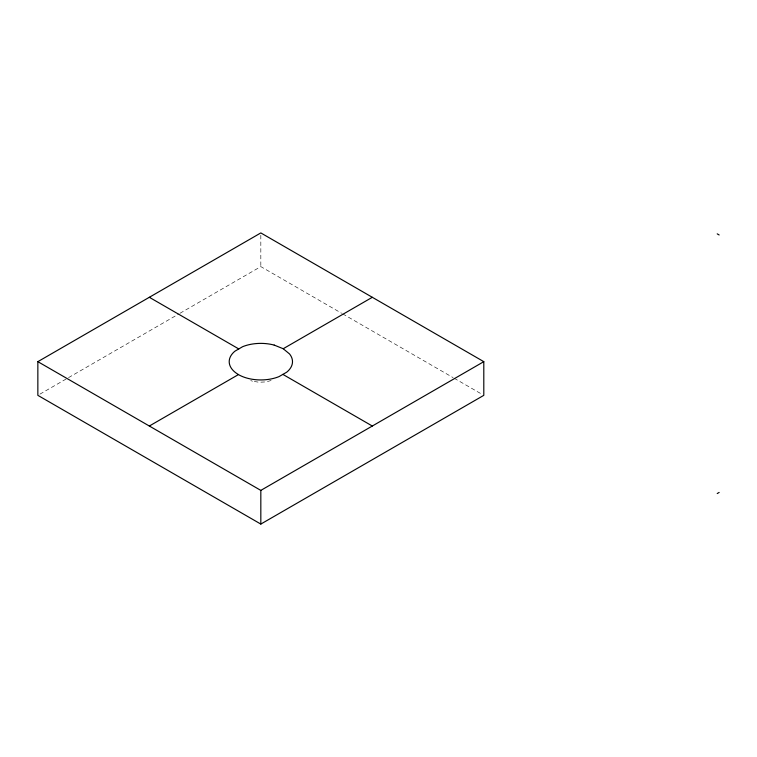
<?xml version="1.0" encoding="UTF-8"?>
<svg xmlns="http://www.w3.org/2000/svg" width="757" height="757" viewBox="0 0 757 757"><rect width="100%" height="100%" fill="white"/><g stroke="black" fill="none" stroke-linecap="round" stroke-linejoin="round"><path stroke-width="0.57" stroke-dasharray="3.79 2.84" d="M39.894 394.16L67.515 378.216M68.537 377.629L179.002 313.852M180.024 313.256L260.824 266.606L341.625 313.256M271.101 380.516L265.925 381.907L259.102 382.247L253.595 381.396M250.718 380.544L252.488 381.225M342.647 313.852L453.112 377.629M454.134 378.216L482.777 394.747M260.824 235.247L260.824 266.606"/><path stroke-width="1.14" d="M37.85 361.657L260.824 232.929L483.799 361.657L483.799 395.343L260.824 524.071L37.85 395.343L37.85 361.657L260.824 490.394L483.799 361.657M149.337 426.021L238.427 374.592A31.643 18.263 0 0 0 279.011 376.617L286.761 372.151A31.643 18.263 0 0 0 289.524 353.935L283.213 348.731L274.204 345.088M283.213 348.731L372.312 297.293M717.22 493.545L719.15 492.428M717.22 233.856L719.15 234.963M149.337 297.293L238.767 348.93M282.881 374.393L372.312 426.021M260.824 490.394L260.824 524.071M238.483 374.573A31.643 18.263 0 0 1 234.944 351.172L242.656 346.678A31.643 18.263 0 0 1 274.233 345.107"/></g></svg>
